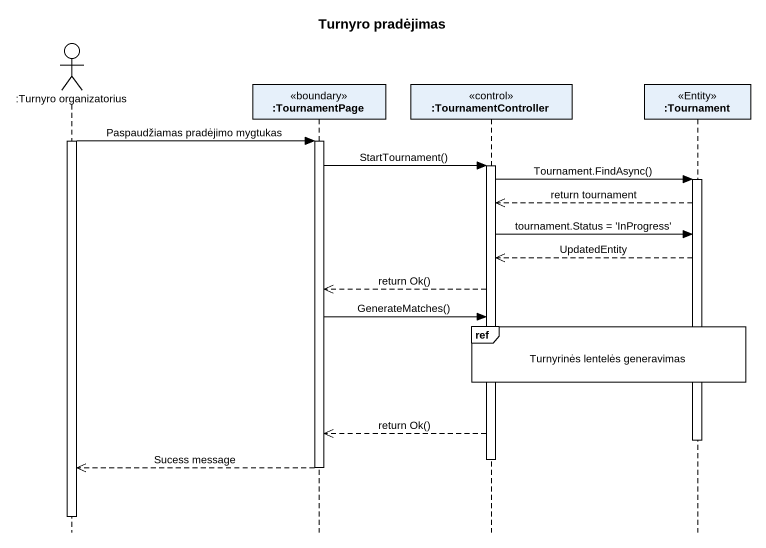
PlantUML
@startuml
title Turnyro pradėjimas
hide footbox
actor ":Turnyro organizatorius" as Turnyro_organizatorius
participant ":TournamentPage" as TournamentPage <<boundary>>
participant ":TournamentController" as TournamentController <<control>>
participant ":Tournament" as Tournament <<Entity>>

activate Turnyro_organizatorius
Turnyro_organizatorius -> TournamentPage : Paspaudžiamas pradėjimo mygtukas
activate TournamentPage
TournamentPage -> TournamentController : StartTournament()
activate TournamentController
TournamentController -> Tournament : Tournament.FindAsync()
activate Tournament
Tournament -->> TournamentController : return tournament
TournamentController -> Tournament : tournament.Status = 'InProgress'
Tournament -->> TournamentController : UpdatedEntity
TournamentController -->> TournamentPage : return Ok()
TournamentPage -> TournamentController : GenerateMatches()
ref over TournamentController, Tournament : Turnyrinės lentelės generavimas
TournamentController -->> TournamentPage : return Ok()
deactivate Tournament
deactivate TournamentController
TournamentPage -->> Turnyro_organizatorius : Sucess message
deactivate TournamentPage
deactivate Turnyro_organizatorius
@enduml
